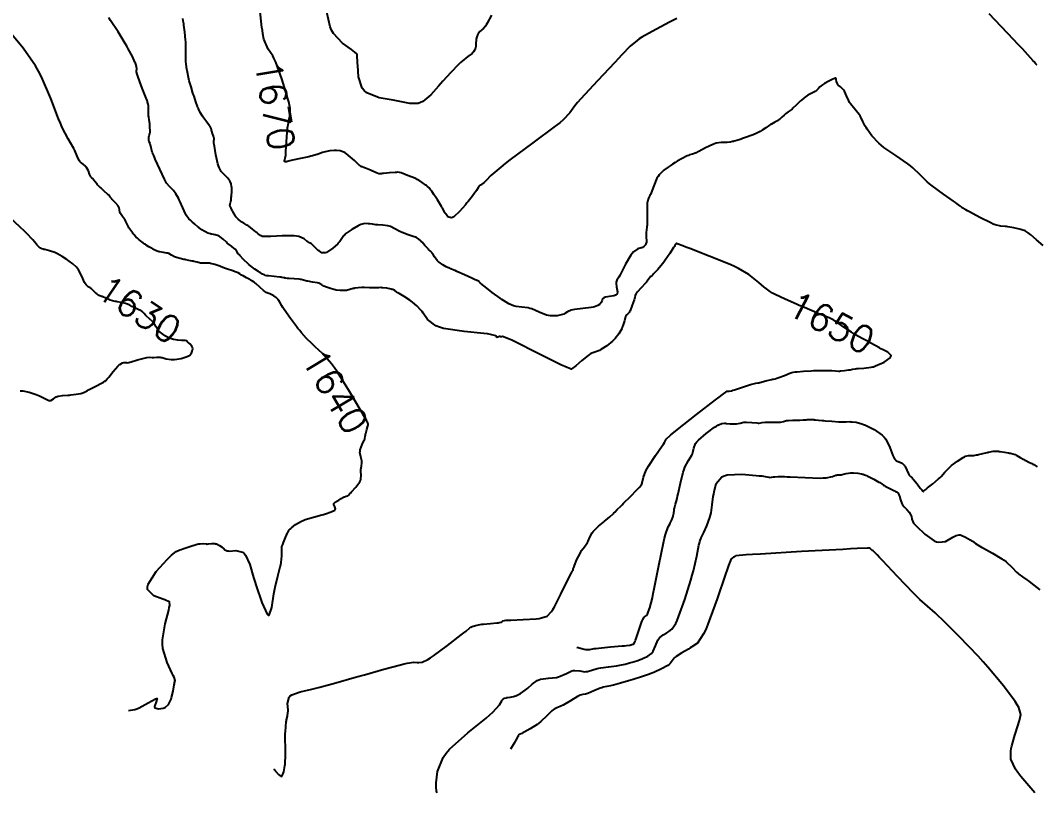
# Model space of a CAD drawing. Header units: metres. Extents: x 68 to 838477, y 94 to 1191014.
# Drawn here: x 837711.5 to 837857.3, y 1189013.9 to 1189124.7 of the extents above; entities that cross this region are included whole.
import ezdxf

# ---------------------------------------------------------------- set-up
doc = ezdxf.new("R2010")
doc.units = ezdxf.units.M
doc.header["$LTSCALE"] = 0.3
doc.layers.add('COTAS 10', color=1, linetype='Continuous')
doc.styles.get("Standard").update_dxf_attribs({"font": 'simplex.shx'})

msp = doc.modelspace()

# ---------------------------------------------------------------- linework, layer by layer
at = {"layer": 'COTAS 10'}
for points, elevation in [([(837805.638, 1189125.023), (837804.622, 1189124.471), (837802.092, 1189123.132), (837800.618, 1189122.311), (837800.268, 1189122.084), (837799.943, 1189121.857), (837798.98, 1189121.041), (837797.771, 1189119.783), (837797.291, 1189119.278), (837796.749, 1189118.705), (837794.265, 1189116.069), (837791.896, 1189113.49), (837791.426, 1189112.952), (837791.037, 1189112.491), (837790.301, 1189111.462), (837789.363, 1189110.479), (837788.846, 1189110.048), (837788.217, 1189109.547), (837785.016, 1189107.16), (837781.702, 1189104.711), (837781.001, 1189104.17), (837780.394, 1189103.69), (837778.986, 1189102.452), (837778.304, 1189101.751), (837778.155, 1189101.609), (837778.022, 1189101.488), (837777.687, 1189101.241), (837777.47, 1189101.098), (837777.411, 1189101.043), (837777.354, 1189100.981), (837777.153, 1189100.704), (837776.903, 1189100.321), (837776.814, 1189100.193), (837776.716, 1189100.055), (837776.294, 1189099.477), (837775.726, 1189098.754), (837775.536, 1189098.525), (837775.332, 1189098.283), (837774.479, 1189097.304), (837773.65, 1189096.541), (837773.461, 1189096.435), (837773.289, 1189096.374), (837772.818, 1189096.538), (837772.503, 1189096.965), (837772.431, 1189097.072), (837772.366, 1189097.173), (837772.183, 1189097.494), (837772.011, 1189097.821), (837771.953, 1189097.925), (837771.889, 1189098.035), (837771.619, 1189098.483), (837771.309, 1189098.973), (837771.22, 1189099.11), (837771.13, 1189099.248), (837770.795, 1189099.751), (837770.483, 1189100.202), (837770.407, 1189100.307), (837770.336, 1189100.404), (837770.119, 1189100.68), (837769.853, 1189100.934), (837769.751, 1189101.017), (837769.637, 1189101.105), (837769.125, 1189101.466), (837768.622, 1189101.793), (837768.515, 1189101.859), (837768.421, 1189101.915), (837768.198, 1189102.028), (837767.934, 1189102.125), (837767.814, 1189102.17), (837767.674, 1189102.223), (837767.002, 1189102.481), (837766.337, 1189102.737), (837766.202, 1189102.789), (837766.088, 1189102.832), (837765.855, 1189102.922), (837765.576, 1189102.93), (837765.434, 1189102.923), (837765.263, 1189102.912), (837764.408, 1189102.836), (837763.564, 1189102.753), (837763.399, 1189102.738), (837763.264, 1189102.726), (837763.024, 1189102.709), (837762.978, 1189102.714), (837762.964, 1189102.716), (837762.95, 1189102.717), (837762.897, 1189102.723), (837762.683, 1189102.803), (837762.568, 1189102.851), (837762.428, 1189102.91), (837761.719, 1189103.216), (837761.007, 1189103.522), (837760.864, 1189103.581), (837760.745, 1189103.629), (837760.514, 1189103.709), (837760.435, 1189103.724), (837760.413, 1189103.73), (837760.391, 1189103.739), (837760.307, 1189103.778), (837760.2, 1189103.857), (837760.162, 1189103.889), (837760.121, 1189103.927), (837759.944, 1189104.101), (837759.654, 1189104.382), (837759.542, 1189104.486), (837759.417, 1189104.602), (837758.849, 1189105.114), (837758.222, 1189105.607), (837758.06, 1189105.71), (837757.902, 1189105.799), (837757.373, 1189105.999), (837756.838, 1189106.064), (837756.677, 1189106.067), (837756.51, 1189106.065), (837755.86, 1189106.003), (837755.183, 1189105.872), (837755, 1189105.826), (837754.818, 1189105.775), (837754.176, 1189105.554), (837753.404, 1189105.3), (837753.14, 1189105.228), (837752.854, 1189105.156), (837751.641, 1189104.888), (837750.533, 1189104.662), (837750.314, 1189104.616), (837750.133, 1189104.576), (837749.793, 1189104.491), (837749.716, 1189104.46), (837749.7, 1189104.454), (837749.687, 1189104.45), (837749.658, 1189104.442), (837749.637, 1189104.44), (837749.629, 1189104.439), (837749.62, 1189104.438), (837749.578, 1189104.431), (837749.526, 1189104.428), (837749.512, 1189104.43), (837749.496, 1189104.432), (837749.439, 1189104.45), (837749.39, 1189104.478), (837749.38, 1189104.487), (837749.371, 1189104.497), (837749.352, 1189104.535), (837749.35, 1189104.578), (837749.352, 1189104.59), (837749.355, 1189104.602), (837749.377, 1189104.645), (837749.411, 1189104.717), (837749.421, 1189104.747), (837749.432, 1189104.781), (837749.477, 1189104.938), (837749.534, 1189105.411), (837749.552, 1189105.643), (837749.571, 1189105.919), (837749.652, 1189107.282), (837749.747, 1189108.703), (837749.776, 1189109.016), (837749.805, 1189109.294), (837749.92, 1189110.006), (837750.026, 1189110.46), (837750.049, 1189110.576), (837750.07, 1189110.687), (837750.127, 1189111.05), (837750.156, 1189111.415), (837750.161, 1189111.526), (837750.163, 1189111.643), (837750.157, 1189112.104), (837749.965, 1189113.056), (837749.85, 1189113.483), (837749.709, 1189113.98), (837748.976, 1189116.366), (837748.124, 1189118.745), (837747.907, 1189119.238), (837747.698, 1189119.66), (837747.013, 1189120.588), (837746.42, 1189122.053), (837746.269, 1189122.814), (837746.189, 1189123.324), (837746.124, 1189123.729), (837745.651, 1189128.316)], 1670), ([(837747.79, 1189017.264), (837747.966, 1189017.096), (837748.038, 1189017.018), (837748.119, 1189016.926), (837748.492, 1189016.479), (837748.878, 1189016.211), (837748.967, 1189016.232), (837749.048, 1189016.295), (837749.276, 1189016.864), (837749.418, 1189017.719), (837749.445, 1189017.962), (837749.467, 1189018.208), (837749.501, 1189019.117), (837749.496, 1189020.025), (837749.493, 1189020.271), (837749.49, 1189020.513), (837749.474, 1189021.366), (837749.472, 1189022.179), (837749.478, 1189022.397), (837749.486, 1189022.611), (837749.541, 1189023.357), (837749.623, 1189024.024), (837749.649, 1189024.189), (837749.677, 1189024.344), (837749.788, 1189024.833), (837749.865, 1189025.379), (837749.871, 1189025.571), (837749.87, 1189025.781), (837749.81, 1189026.684), (837750.019, 1189027.561), (837750.188, 1189027.754), (837750.406, 1189027.926), (837751.592, 1189028.366), (837753.297, 1189028.746), (837753.841, 1189028.879), (837754.416, 1189029.025), (837756.754, 1189029.655), (837759.356, 1189030.384), (837760.097, 1189030.593), (837760.848, 1189030.804), (837763.634, 1189031.59), (837766.021, 1189032.232), (837766.519, 1189032.353), (837766.946, 1189032.45), (837767.903, 1189032.591), (837768.39, 1189032.579), (837768.521, 1189032.578), (837768.651, 1189032.579), (837769.108, 1189032.592), (837769.942, 1189032.974), (837770.31, 1189033.207), (837770.737, 1189033.495), (837772.774, 1189034.996), (837774.736, 1189036.515), (837775.115, 1189036.815), (837775.424, 1189037.062), (837775.948, 1189037.519), (837776.11, 1189037.644), (837776.191, 1189037.682), (837776.287, 1189037.721), (837776.763, 1189037.874), (837777.443, 1189038.02), (837777.668, 1189038.054), (837777.909, 1189038.086), (837778.909, 1189038.179), (837779.816, 1189038.251), (837779.998, 1189038.27), (837780.15, 1189038.288), (837780.447, 1189038.349), (837780.544, 1189038.412), (837780.57, 1189038.432), (837780.595, 1189038.452), (837780.681, 1189038.533), (837781.179, 1189038.617), (837781.465, 1189038.639), (837781.814, 1189038.66), (837783.608, 1189038.732), (837785.483, 1189038.847), (837785.884, 1189038.894), (837786.233, 1189038.949), (837787.067, 1189039.205), (837787.669, 1189039.87), (837787.872, 1189040.183), (837788.091, 1189040.552), (837789.013, 1189042.347), (837789.868, 1189044.133), (837790.045, 1189044.496), (837790.196, 1189044.801), (837790.524, 1189045.427), (837790.657, 1189045.638), (837790.684, 1189045.681), (837790.708, 1189045.718), (837790.761, 1189045.798), (837790.779, 1189045.843), (837790.782, 1189045.858), (837790.783, 1189045.874), (837790.776, 1189045.942), (837790.852, 1189046.201), (837790.905, 1189046.337), (837790.972, 1189046.502), (837791.33, 1189047.331), (837791.765, 1189048.231), (837791.88, 1189048.441), (837791.994, 1189048.633), (837792.388, 1189049.186), (837792.741, 1189049.663), (837792.828, 1189049.809), (837792.911, 1189049.96), (837793.174, 1189050.553), (837793.508, 1189051.18), (837793.635, 1189051.352), (837793.778, 1189051.524), (837794.419, 1189052.139), (837795.115, 1189052.718), (837795.292, 1189052.867), (837795.462, 1189053.011), (837796.019, 1189053.49), (837796.499, 1189053.918), (837796.62, 1189054.029), (837796.736, 1189054.137), (837797.114, 1189054.503), (837797.613, 1189055.004), (837797.806, 1189055.198), (837798.022, 1189055.415), (837798.999, 1189056.4), (837799.926, 1189057.346), (837800.111, 1189057.539), (837800.265, 1189057.702), (837800.562, 1189058.043), (837800.666, 1189058.303), (837800.699, 1189058.416), (837800.734, 1189058.545), (837800.872, 1189059.159), (837801.227, 1189060.077), (837801.398, 1189060.398), (837801.601, 1189060.748), (837802.598, 1189062.256), (837803.567, 1189063.648), (837803.751, 1189063.926), (837803.9, 1189064.157), (837804.136, 1189064.604), (837804.802, 1189065.234), (837805.221, 1189065.58), (837805.743, 1189066.001), (837808.475, 1189068.144), (837811.221, 1189070.261), (837811.75, 1189070.665), (837812.18, 1189070.991), (837812.898, 1189071.512), (837812.977, 1189071.516), (837813.003, 1189071.515), (837813.03, 1189071.513), (837813.145, 1189071.502), (837813.518, 1189071.582), (837813.709, 1189071.637), (837813.937, 1189071.707), (837815.076, 1189072.08), (837816.21, 1189072.454), (837816.435, 1189072.524), (837816.622, 1189072.58), (837816.978, 1189072.662), (837817.261, 1189072.701), (837817.402, 1189072.731), (837817.57, 1189072.769), (837818.404, 1189072.971), (837819.23, 1189073.176), (837819.393, 1189073.215), (837819.529, 1189073.246), (837819.78, 1189073.293), (837820.021, 1189073.364), (837820.149, 1189073.411), (837820.304, 1189073.468), (837821.087, 1189073.771), (837821.866, 1189074.075), (837822.018, 1189074.133), (837822.143, 1189074.18), (837822.366, 1189074.254), (837822.619, 1189074.272), (837822.763, 1189074.284), (837822.94, 1189074.299), (837823.843, 1189074.376), (837824.939, 1189074.452), (837825.237, 1189074.466), (837825.533, 1189074.477), (837826.581, 1189074.491), (837827.491, 1189074.477), (837827.699, 1189074.471), (837827.888, 1189074.463), (837828.413, 1189074.424), (837828.857, 1189074.403), (837828.995, 1189074.406), (837829.14, 1189074.413), (837829.718, 1189074.47), (837830.273, 1189074.551), (837830.404, 1189074.573), (837830.525, 1189074.595), (837830.878, 1189074.671), (837831.303, 1189074.735), (837831.468, 1189074.749), (837831.655, 1189074.761), (837832.501, 1189074.791), (837833.543, 1189074.939), (837833.773, 1189075.004), (837833.837, 1189075.022), (837833.853, 1189075.026), (837834.172, 1189075.133), (837835.403, 1189075.685), (837836.272, 1189076.316), (837836.363, 1189076.473), (837836.389, 1189076.623), (837835.946, 1189077.099), (837835.14, 1189077.504), (837834.938, 1189077.609), (837834.745, 1189077.71), (837834.124, 1189078.049), (837833.493, 1189078.399), (837833.294, 1189078.508), (837833.084, 1189078.622), (837832.237, 1189079.074), (837831.28, 1189079.622), (837831.001, 1189079.796), (837830.715, 1189079.979), (837829.631, 1189080.721), (837828.621, 1189081.41), (837828.382, 1189081.56), (837828.16, 1189081.693), (837827.508, 1189082.025), (837826.806, 1189082.312), (837826.554, 1189082.416), (837826.277, 1189082.531), (837825.066, 1189083.038), (837823.638, 1189083.643), (837823.224, 1189083.82), (837822.801, 1189084.002), (837821.206, 1189084.696), (837819.742, 1189085.401), (837819.401, 1189085.59), (837819.089, 1189085.776), (837818.319, 1189086.338), (837818.197, 1189086.427), (837817.43, 1189087.09), (837817.197, 1189087.285), (837816.955, 1189087.483), (837816.005, 1189088.238), (837814.518, 1189089.125), (837813.936, 1189089.407), (837813.281, 1189089.704), (837810.303, 1189090.911), (837807.497, 1189091.975), (837806.95, 1189092.183), (837806.503, 1189092.353), (837805.722, 1189092.652), (837805.615, 1189092.687), (837805.593, 1189092.691), (837805.575, 1189092.691), (837805.537, 1189092.672), (837805.524, 1189092.642), (837805.522, 1189092.636), (837805.52, 1189092.632), (837805.517, 1189092.623), (837805.385, 1189092.417), (837805.301, 1189092.288), (837805.198, 1189092.128), (837804.653, 1189091.289), (837803.973, 1189090.3), (837803.784, 1189090.045), (837803.594, 1189089.798), (837802.904, 1189088.977), (837802.329, 1189088.355), (837802.212, 1189088.235), (837802.113, 1189088.137), (837801.908, 1189087.972), (837801.817, 1189087.91), (837801.789, 1189087.878), (837801.761, 1189087.84), (837801.651, 1189087.647), (837801.414, 1189087.306), (837801.305, 1189087.174), (837801.177, 1189087.025), (837800.56, 1189086.354), (837799.972, 1189085.708), (837799.862, 1189085.575), (837799.775, 1189085.462), (837799.653, 1189085.221), (837799.608, 1189084.943), (837799.57, 1189084.806), (837799.521, 1189084.644), (837799.251, 1189083.843), (837798.94, 1189083.061), (837798.865, 1189082.91), (837798.795, 1189082.788), (837798.585, 1189082.584), (837798.408, 1189082.425), (837798.36, 1189082.331), (837798.312, 1189082.216), (837798.141, 1189081.616), (837797.916, 1189080.882), (837797.833, 1189080.68), (837797.742, 1189080.48), (837797.34, 1189079.765), (837796.791, 1189079.065), (837796.608, 1189078.875), (837796.411, 1189078.686), (837795.588, 1189078.017), (837794.769, 1189077.478), (837794.576, 1189077.372), (837794.397, 1189077.284), (837793.872, 1189077.122), (837793.325, 1189076.91), (837793.133, 1189076.79), (837792.923, 1189076.645), (837792.018, 1189075.901), (837791.16, 1189075.159), (837790.981, 1189075.014), (837790.826, 1189074.896), (837790.477, 1189074.689), (837789.608, 1189075.029), (837789.126, 1189075.255), (837788.539, 1189075.538), (837785.549, 1189077.038), (837782.563, 1189078.533), (837781.98, 1189078.812), (837781.501, 1189079.034), (837780.653, 1189079.351), (837780.508, 1189079.307), (837780.474, 1189079.302), (837780.442, 1189079.299), (837780.346, 1189079.314), (837780.269, 1189079.34), (837780.249, 1189079.344), (837780.229, 1189079.346), (837780.163, 1189079.344), (837780.101, 1189079.329), (837780.069, 1189079.317), (837780.013, 1189079.289), (837779.959, 1189079.261), (837779.929, 1189079.247), (837779.874, 1189079.228), (837779.814, 1189079.252), (837779.795, 1189079.272), (837779.775, 1189079.299), (837779.695, 1189079.446), (837778.942, 1189079.656), (837778.498, 1189079.723), (837777.951, 1189079.793), (837775.124, 1189080.077), (837772.193, 1189080.527), (837771.581, 1189080.701), (837771.055, 1189080.898), (837769.874, 1189081.789), (837769.266, 1189082.723), (837769.101, 1189082.946), (837768.938, 1189083.153), (837768.36, 1189083.776), (837767.734, 1189084.296), (837767.54, 1189084.439), (837767.337, 1189084.582), (837766.529, 1189085.093), (837765.796, 1189085.532), (837765.64, 1189085.629), (837765.505, 1189085.715), (837765.186, 1189085.939), (837764.899, 1189086.085), (837764.784, 1189086.122), (837764.654, 1189086.157), (837764.055, 1189086.274), (837763.453, 1189086.353), (837763.321, 1189086.365), (837763.204, 1189086.372), (837762.908, 1189086.363), (837762.584, 1189086.342), (837762.45, 1189086.341), (837762.296, 1189086.343), (837761.579, 1189086.368), (837760.814, 1189086.392), (837760.629, 1189086.392), (837760.456, 1189086.391), (837759.931, 1189086.363), (837759.477, 1189086.296), (837759.349, 1189086.269), (837759.22, 1189086.238), (837758.744, 1189086.098), (837758.241, 1189085.976), (837758.095, 1189085.956), (837757.945, 1189085.943), (837757.379, 1189085.947), (837756.783, 1189086.025), (837756.614, 1189086.058), (837756.444, 1189086.096), (837755.817, 1189086.276), (837755.264, 1189086.485), (837755.141, 1189086.541), (837755.03, 1189086.597), (837754.738, 1189086.79), (837754.408, 1189086.965), (837754.273, 1189087.008), (837754.119, 1189087.049), (837753.407, 1189087.178), (837752.699, 1189087.288), (837752.547, 1189087.318), (837752.415, 1189087.346), (837752.098, 1189087.445), (837751.778, 1189087.533), (837751.643, 1189087.554), (837751.488, 1189087.575), (837750.763, 1189087.639), (837750.056, 1189087.687), (837749.912, 1189087.698), (837749.791, 1189087.707), (837749.54, 1189087.731), (837749.437, 1189087.752), (837749.409, 1189087.76), (837749.38, 1189087.768), (837749.277, 1189087.802), (837749, 1189087.852), (837748.863, 1189087.869), (837748.699, 1189087.888), (837747.888, 1189087.97), (837747.093, 1189088.046), (837746.941, 1189088.062), (837746.817, 1189088.075), (837746.612, 1189088.104), (837746.544, 1189088.146), (837746.506, 1189088.168), (837746.46, 1189088.194), (837746.226, 1189088.327), (837745.878, 1189088.535), (837745.76, 1189088.608), (837745.633, 1189088.689), (837745.098, 1189089.038), (837744.492, 1189089.485), (837744.32, 1189089.628), (837744.147, 1189089.779), (837743.506, 1189090.391), (837742.957, 1189090.975), (837742.841, 1189091.108), (837742.741, 1189091.229), (837742.512, 1189091.559), (837742.319, 1189091.826), (837742.242, 1189091.906), (837742.155, 1189091.989), (837741.755, 1189092.312), (837741.291, 1189092.672), (837741.163, 1189092.779), (837741.037, 1189092.889), (837740.583, 1189093.313), (837740.128, 1189093.682), (837740.001, 1189093.758), (837739.874, 1189093.822), (837739.408, 1189093.959), (837738.963, 1189094.036), (837738.848, 1189094.062), (837738.737, 1189094.091), (837738.366, 1189094.214), (837738.02, 1189094.369), (837737.925, 1189094.418), (837737.83, 1189094.47), (837737.49, 1189094.68), (837737.134, 1189094.939), (837737.03, 1189095.023), (837736.923, 1189095.111), (837736.516, 1189095.472), (837736.125, 1189095.83), (837736.028, 1189095.917), (837735.936, 1189095.998), (837735.643, 1189096.247), (837735.352, 1189096.621), (837735.26, 1189096.781), (837735.163, 1189096.966), (837734.775, 1189097.837), (837734.37, 1189098.77), (837734.262, 1189098.993), (837734.157, 1189099.201), (837733.795, 1189099.825), (837733.446, 1189100.298), (837733.348, 1189100.411), (837733.251, 1189100.515), (837732.895, 1189100.828), (837732.458, 1189101.38), (837732.308, 1189101.636), (837732.147, 1189101.938), (837731.46, 1189103.398), (837730.835, 1189104.823), (837730.712, 1189105.102), (837730.611, 1189105.33), (837730.425, 1189105.736), (837730.369, 1189105.893), (837730.349, 1189105.964), (837730.328, 1189106.047), (837730.234, 1189106.449), (837730.129, 1189106.874), (837730.101, 1189106.972), (837730.072, 1189107.061), (837729.971, 1189107.312), (837729.9, 1189107.529), (837729.892, 1189107.598), (837729.887, 1189107.67), (837729.912, 1189107.96), (837729.965, 1189108.231), (837729.98, 1189108.292), (837729.994, 1189108.346), (837730.045, 1189108.488), (837730.079, 1189108.691), (837730.083, 1189108.784), (837730.085, 1189108.893), (837730.069, 1189109.417), (837730.032, 1189109.962), (837730.019, 1189110.085), (837730.005, 1189110.195), (837729.948, 1189110.488), (837729.896, 1189110.792), (837729.885, 1189110.909), (837729.876, 1189111.039), (837729.858, 1189111.628), (837729.846, 1189112.211), (837729.841, 1189112.338), (837729.836, 1189112.45), (837729.81, 1189112.733), (837729.732, 1189113.011), (837729.692, 1189113.12), (837729.646, 1189113.244), (837729.415, 1189113.81), (837729.119, 1189114.532), (837729.032, 1189114.754), (837728.943, 1189114.987), (837728.601, 1189115.907), (837728.314, 1189116.725), (837728.26, 1189116.893), (837728.216, 1189117.036), (837728.148, 1189117.339), (837728.151, 1189117.482), (837728.152, 1189117.523), (837728.153, 1189117.565), (837728.158, 1189117.724), (837728.16, 1189117.886), (837728.159, 1189117.93), (837728.156, 1189117.974), (837728.143, 1189118.13), (837728.04, 1189118.441), (837727.981, 1189118.583), (837727.909, 1189118.749), (837727.54, 1189119.549), (837726.95, 1189120.672), (837726.738, 1189121.041), (837726.505, 1189121.435), (837725.488, 1189123.071), (837724.412, 1189124.732), (837724.142, 1189125.143)], 1650), ([(837858.225, 1189092.446), (837857.26, 1189093.233), (837856.431, 1189093.957), (837856.245, 1189094.109), (837856.076, 1189094.239), (837855.622, 1189094.533), (837855.171, 1189094.692), (837855.005, 1189094.738), (837854.82, 1189094.784), (837854.003, 1189094.956), (837853.144, 1189095.098), (837852.934, 1189095.126), (837852.736, 1189095.148), (837852.118, 1189095.188), (837851.333, 1189095.384), (837851.029, 1189095.505), (837850.688, 1189095.655), (837849.143, 1189096.439), (837847.665, 1189097.247), (837847.366, 1189097.413), (837847.115, 1189097.553), (837846.606, 1189097.85), (837846.434, 1189097.972), (837846.395, 1189098.002), (837846.36, 1189098.03), (837846.265, 1189098.117), (837845.858, 1189098.421), (837845.627, 1189098.585), (837845.343, 1189098.784), (837843.891, 1189099.792), (837842.292, 1189100.97), (837841.917, 1189101.276), (837841.571, 1189101.573), (837840.563, 1189102.572), (837839.53, 1189103.567), (837839.167, 1189103.861), (837838.771, 1189104.163), (837837.065, 1189105.321), (837835.366, 1189106.497), (837834.974, 1189106.811), (837834.616, 1189107.118), (837833.609, 1189108.184), (837832.939, 1189109.126), (837832.794, 1189109.355), (837832.666, 1189109.57), (837832.35, 1189110.234), (837832.051, 1189110.851), (837831.933, 1189111.036), (837831.8, 1189111.228), (837831.196, 1189111.976), (837830.582, 1189112.754), (837830.444, 1189112.966), (837830.32, 1189113.176), (837829.984, 1189113.92), (837829.707, 1189114.56), (837829.62, 1189114.704), (837829.528, 1189114.834), (837829.155, 1189115.184), (837828.819, 1189115.461), (837828.749, 1189115.545), (837828.69, 1189115.632), (837828.562, 1189115.973), (837828.511, 1189116.265), (837828.501, 1189116.322), (837828.493, 1189116.368), (837828.478, 1189116.448), (837828.473, 1189116.457), (837828.471, 1189116.461), (837828.465, 1189116.463), (837828.45, 1189116.46), (837828.444, 1189116.458), (837828.418, 1189116.448), (837828.255, 1189116.372), (837828.163, 1189116.329), (837828.051, 1189116.276), (837827.479, 1189116.002), (837826.853, 1189115.67), (837826.707, 1189115.58), (837826.572, 1189115.491), (837826.186, 1189115.176), (837825.925, 1189114.91), (837825.87, 1189114.852), (837825.822, 1189114.8), (837825.71, 1189114.67), (837825.564, 1189114.561), (837825.494, 1189114.522), (837825.412, 1189114.479), (837825.011, 1189114.295), (837824.549, 1189114.067), (837824.429, 1189113.996), (837824.312, 1189113.922), (837823.915, 1189113.629), (837823.515, 1189113.278), (837823.396, 1189113.168), (837823.273, 1189113.052), (837822.797, 1189112.586), (837822.316, 1189112.126), (837822.19, 1189112.015), (837822.066, 1189111.911), (837821.644, 1189111.59), (837821.259, 1189111.304), (837821.159, 1189111.222), (837821.061, 1189111.138), (837820.733, 1189110.825), (837820.389, 1189110.52), (837820.282, 1189110.442), (837820.171, 1189110.367), (837819.725, 1189110.118), (837819.234, 1189109.855), (837819.094, 1189109.771), (837818.952, 1189109.681), (837818.426, 1189109.319), (837817.901, 1189108.959), (837817.759, 1189108.872), (837817.62, 1189108.79), (837817.132, 1189108.538), (837816.618, 1189108.319), (837816.462, 1189108.258), (837816.301, 1189108.196), (837815.671, 1189107.971), (837815.052, 1189107.76), (837814.898, 1189107.708), (837814.751, 1189107.659), (837814.281, 1189107.503), (837813.875, 1189107.381), (837813.767, 1189107.354), (837813.662, 1189107.329), (837813.3, 1189107.262), (837812.893, 1189107.225), (837812.76, 1189107.22), (837812.617, 1189107.216), (837812.027, 1189107.219), (837811.287, 1189107.107), (837811.049, 1189107.031), (837810.798, 1189106.936), (837809.774, 1189106.427), (837808.809, 1189105.906), (837808.594, 1189105.802), (837808.403, 1189105.715), (837807.905, 1189105.549), (837807.465, 1189105.42), (837807.311, 1189105.357), (837807.143, 1189105.282), (837806.419, 1189104.914), (837805.711, 1189104.522), (837805.554, 1189104.432), (837805.412, 1189104.35), (837805.04, 1189104.121), (837804.686, 1189103.877), (837804.557, 1189103.784), (837804.413, 1189103.682), (837803.782, 1189103.222), (837803.121, 1189102.557), (837802.959, 1189102.325), (837802.807, 1189102.071), (837802.334, 1189100.981), (837801.967, 1189099.962), (837801.881, 1189099.754), (837801.802, 1189099.577), (837801.576, 1189099.206), (837801.436, 1189098.759), (837801.411, 1189098.536), (837801.393, 1189098.269), (837801.38, 1189096.943), (837801.384, 1189095.608), (837801.377, 1189095.334), (837801.367, 1189095.103), (837801.299, 1189094.615), (837801.24, 1189094.33), (837801.235, 1189094.226), (837801.235, 1189094.111), (837801.275, 1189093.606), (837801.31, 1189093.109), (837801.307, 1189092.999), (837801.299, 1189092.901), (837801.223, 1189092.649), (837801.11, 1189092.485), (837801.078, 1189092.443), (837801.047, 1189092.402), (837800.932, 1189092.266), (837800.725, 1189092.137), (837800.635, 1189092.101), (837800.531, 1189092.065), (837800.038, 1189091.934), (837799.414, 1189091.515), (837799.227, 1189091.297), (837799.034, 1189091.035), (837798.287, 1189089.721), (837797.619, 1189088.396), (837797.477, 1189088.127), (837797.352, 1189087.9), (837797.055, 1189087.436), (837796.939, 1189087.178), (837796.929, 1189087.081), (837796.928, 1189086.974), (837797.006, 1189086.496), (837797.101, 1189086.007), (837797.112, 1189085.894), (837797.117, 1189085.789), (837797.076, 1189085.489), (837796.861, 1189085.282), (837796.755, 1189085.236), (837796.63, 1189085.195), (837796.011, 1189085.09), (837795.4, 1189084.994), (837795.28, 1189084.958), (837795.181, 1189084.919), (837794.998, 1189084.747), (837794.938, 1189084.551), (837794.916, 1189084.498), (837794.892, 1189084.445), (837794.785, 1189084.255), (837794.639, 1189084.069), (837794.59, 1189084.018), (837794.538, 1189083.968), (837794.319, 1189083.79), (837793.844, 1189083.622), (837793.63, 1189083.578), (837793.38, 1189083.536), (837792.182, 1189083.391), (837790.975, 1189083.23), (837790.719, 1189083.177), (837790.498, 1189083.12), (837789.985, 1189082.885), (837789.576, 1189082.643), (837789.42, 1189082.583), (837789.246, 1189082.526), (837788.464, 1189082.341), (837787.522, 1189082.318), (837787.247, 1189082.362), (837786.966, 1189082.429), (837785.898, 1189082.851), (837784.842, 1189083.307), (837784.569, 1189083.395), (837784.304, 1189083.466), (837783.413, 1189083.583), (837782.618, 1189083.658), (837782.413, 1189083.702), (837782.214, 1189083.757), (837781.548, 1189084.039), (837780.806, 1189084.505), (837780.558, 1189084.675), (837780.293, 1189084.862), (837779.183, 1189085.689), (837778.17, 1189086.473), (837777.966, 1189086.634), (837777.795, 1189086.771), (837777.453, 1189087.063), (837777.334, 1189087.182), (837777.303, 1189087.211), (837777.273, 1189087.237), (837777.175, 1189087.312), (837777.086, 1189087.366), (837777.061, 1189087.378), (837777.037, 1189087.389), (837776.951, 1189087.419), (837776.626, 1189087.554), (837776.452, 1189087.631), (837776.241, 1189087.726), (837775.175, 1189088.213), (837774.084, 1189088.713), (837773.858, 1189088.816), (837773.664, 1189088.904), (837773.241, 1189089.094), (837773.064, 1189089.167), (837773.026, 1189089.181), (837772.992, 1189089.193), (837772.91, 1189089.216), (837772.752, 1189089.286), (837772.67, 1189089.328), (837772.571, 1189089.38), (837772.078, 1189089.648), (837771.533, 1189090.023), (837771.402, 1189090.143), (837771.279, 1189090.269), (837770.908, 1189090.781), (837770.625, 1189091.246), (837770.557, 1189091.342), (837770.494, 1189091.425), (837770.307, 1189091.607), (837770.089, 1189091.789), (837770.008, 1189091.872), (837769.917, 1189091.968), (837769.51, 1189092.432), (837769.093, 1189092.911), (837768.996, 1189093.017), (837768.907, 1189093.111), (837768.651, 1189093.354), (837768.293, 1189093.551), (837768.14, 1189093.615), (837767.963, 1189093.684), (837767.13, 1189093.969), (837766.23, 1189094.293), (837766.011, 1189094.386), (837765.805, 1189094.481), (837765.172, 1189094.836), (837764.578, 1189095.135), (837764.397, 1189095.194), (837764.209, 1189095.244), (837763.471, 1189095.337), (837762.768, 1189095.374), (837762.602, 1189095.388), (837762.448, 1189095.403), (837761.998, 1189095.472), (837761.607, 1189095.534), (837761.491, 1189095.545), (837761.371, 1189095.553), (837760.91, 1189095.563), (837760.325, 1189095.429), (837760.127, 1189095.347), (837759.914, 1189095.246), (837759.015, 1189094.719), (837758.185, 1189094.122), (837758.016, 1189093.976), (837757.873, 1189093.839), (837757.574, 1189093.416), (837757.304, 1189092.98), (837757.178, 1189092.835), (837757.031, 1189092.68), (837756.319, 1189092.03), (837755.552, 1189091.494), (837755.371, 1189091.41), (837755.204, 1189091.354), (837754.712, 1189091.383), (837754.316, 1189091.633), (837754.208, 1189091.717), (837754.102, 1189091.806), (837753.727, 1189092.18), (837753.396, 1189092.519), (837753.318, 1189092.587), (837753.244, 1189092.643), (837753.027, 1189092.753), (837752.79, 1189092.869), (837752.705, 1189092.928), (837752.611, 1189093), (837752.198, 1189093.36), (837751.426, 1189093.694), (837751.106, 1189093.748), (837750.739, 1189093.787), (837749.026, 1189093.791), (837747.383, 1189093.714), (837747.06, 1189093.701), (837746.794, 1189093.692), (837746.309, 1189093.691), (837746.183, 1189093.729), (837746.144, 1189093.745), (837746.102, 1189093.764), (837745.932, 1189093.849), (837745.779, 1189093.933), (837745.748, 1189093.95), (837745.722, 1189093.965), (837745.665, 1189093.999), (837745.641, 1189094.016), (837745.629, 1189094.026), (837745.609, 1189094.044), (837745.591, 1189094.065), (837745.587, 1189094.072), (837745.582, 1189094.079), (837745.566, 1189094.107), (837745.437, 1189094.224), (837745.361, 1189094.288), (837745.268, 1189094.365), (837744.785, 1189094.754), (837744.23, 1189095.176), (837744.09, 1189095.273), (837743.957, 1189095.362), (837743.529, 1189095.612), (837743.169, 1189095.818), (837743.079, 1189095.879), (837742.993, 1189095.941), (837742.718, 1189096.181), (837742.481, 1189096.452), (837742.419, 1189096.533), (837742.359, 1189096.617), (837742.157, 1189096.946), (837741.969, 1189097.286), (837741.918, 1189097.376), (837741.868, 1189097.466), (837741.693, 1189097.778), (837741.57, 1189098.055), (837741.553, 1189098.123), (837741.543, 1189098.188), (837741.569, 1189098.387), (837741.636, 1189098.585), (837741.651, 1189098.648), (837741.665, 1189098.715), (837741.705, 1189098.984), (837741.737, 1189099.335), (837741.746, 1189099.453), (837741.755, 1189099.58), (837741.787, 1189100.111), (837741.797, 1189100.648), (837741.792, 1189100.777), (837741.784, 1189100.899), (837741.725, 1189101.268), (837741.593, 1189101.591), (837741.538, 1189101.683), (837741.475, 1189101.775), (837741.181, 1189102.118), (837740.835, 1189102.47), (837740.74, 1189102.569), (837740.644, 1189102.669), (837740.3, 1189103.034), (837739.97, 1189103.625), (837739.884, 1189103.867), (837739.8, 1189104.143), (837739.515, 1189105.426), (837739.308, 1189106.659), (837739.273, 1189106.904), (837739.247, 1189107.108), (837739.236, 1189107.495), (837739.273, 1189107.61), (837739.278, 1189107.642), (837739.28, 1189107.674), (837739.27, 1189107.789), (837739.222, 1189107.965), (837739.2, 1189108.036), (837739.174, 1189108.115), (837739.052, 1189108.482), (837738.933, 1189108.852), (837738.91, 1189108.934), (837738.89, 1189109.006), (837738.855, 1189109.195), (837738.753, 1189109.417), (837738.692, 1189109.511), (837738.617, 1189109.619), (837738.226, 1189110.127), (837737.786, 1189110.703), (837737.679, 1189110.854), (837737.579, 1189111.001), (837737.271, 1189111.501), (837737.012, 1189112.029), (837736.943, 1189112.194), (837736.873, 1189112.368), (837736.63, 1189113.062), (837736.383, 1189113.844), (837736.311, 1189114.072), (837736.238, 1189114.306), (837735.96, 1189115.193), (837735.705, 1189116.074), (837735.645, 1189116.305), (837735.59, 1189116.529), (837735.432, 1189117.289), (837735.323, 1189117.982), (837735.299, 1189118.164), (837735.278, 1189118.341), (837735.227, 1189118.947), (837735.206, 1189119.549), (837735.204, 1189119.724), (837735.204, 1189119.904), (837735.219, 1189120.583), (837735.212, 1189121.39), (837735.198, 1189121.651), (837735.178, 1189121.927), (837735.066, 1189123.058), (837734.941, 1189124.066), (837734.915, 1189124.264), (837734.891, 1189124.427), (837734.836, 1189124.726), (837734.769, 1189124.992)], 1660), ([(837779.061, 1189125.499), (837778.437, 1189124.353), (837778.303, 1189124.123), (837778.187, 1189123.932), (837777.908, 1189123.555), (837777.729, 1189123.413), (837777.675, 1189123.369), (837777.62, 1189123.324), (837777.407, 1189123.145), (837777.203, 1189122.915), (837777.155, 1189122.837), (837777.109, 1189122.753), (837776.972, 1189122.4), (837776.881, 1189122.023), (837776.865, 1189121.924), (837776.852, 1189121.827), (837776.84, 1189121.499), (837776.83, 1189121.174), (837776.82, 1189121.08), (837776.806, 1189120.983), (837776.727, 1189120.62), (837776.503, 1189120.225), (837776.398, 1189120.109), (837776.274, 1189119.99), (837775.67, 1189119.536), (837774.856, 1189118.902), (837774.599, 1189118.67), (837774.33, 1189118.413), (837773.244, 1189117.277), (837772.086, 1189115.991), (837771.77, 1189115.639), (837771.456, 1189115.289), (837770.342, 1189114.038), (837769.213, 1189113.093), (837768.89, 1189112.935), (837768.562, 1189112.822), (837767.34, 1189112.79), (837765.905, 1189113.08), (837765.443, 1189113.17), (837764.953, 1189113.264), (837762.948, 1189113.641), (837761.162, 1189114.347), (837760.81, 1189114.65), (837760.519, 1189114.998), (837759.984, 1189116.642), (837759.874, 1189118.261), (837759.853, 1189118.594), (837759.835, 1189118.877), (837759.801, 1189119.484), (837759.789, 1189119.723), (837759.785, 1189119.773), (837759.78, 1189119.817), (837759.763, 1189119.922), (837759.435, 1189120.199), (837759.235, 1189120.351), (837758.988, 1189120.537), (837757.702, 1189121.484), (837756.385, 1189122.869), (837756.119, 1189123.331), (837755.895, 1189123.827), (837755.439, 1189125.905)], 1680), ([(837857.302, 1189118.341), (837857.266, 1189118.378), (837857.231, 1189118.416), (837857.104, 1189118.56), (837856.919, 1189118.775), (837856.847, 1189118.859), (837856.766, 1189118.952), (837856.399, 1189119.375), (837855.226, 1189120.64), (837854.637, 1189121.264), (837853.934, 1189122.008), (837850.441, 1189125.682)], 1670), ([(837726.987, 1189025.69), (837727.89, 1189025.827), (837728.186, 1189025.931), (837728.502, 1189026.064), (837729.809, 1189026.782), (837730.861, 1189027.352), (837731.016, 1189027.392), (837731.113, 1189027.38), (837730.97, 1189026.912), (837730.697, 1189026.268), (837730.711, 1189026.147), (837730.763, 1189026.05), (837731.277, 1189025.903), (837731.963, 1189026.006), (837732.124, 1189026.065), (837732.274, 1189026.139), (837732.71, 1189026.519), (837733.031, 1189027.103), (837733.107, 1189027.305), (837733.178, 1189027.525), (837733.388, 1189028.465), (837733.536, 1189029.337), (837733.568, 1189029.514), (837733.596, 1189029.662), (837733.664, 1189029.964), (837733.515, 1189030.436), (837733.407, 1189030.691), (837733.269, 1189031), (837732.527, 1189032.568), (837731.914, 1189034.587), (837731.858, 1189035.181), (837731.851, 1189035.791), (837732.233, 1189038.118), (837732.759, 1189040.079), (837732.841, 1189040.458), (837732.897, 1189040.766), (837732.872, 1189041.285), (837732.405, 1189041.451), (837732.182, 1189041.536), (837731.918, 1189041.638), (837730.628, 1189042.15), (837729.735, 1189043.061), (837729.722, 1189043.416), (837729.811, 1189043.816), (837730.977, 1189045.628), (837732.523, 1189047.349), (837732.851, 1189047.69), (837733.137, 1189047.974), (837733.807, 1189048.511), (837734.349, 1189048.715), (837734.554, 1189048.789), (837734.782, 1189048.87), (837735.802, 1189049.224), (837736.82, 1189049.531), (837737.046, 1189049.582), (837737.249, 1189049.618), (837737.78, 1189049.626), (837738.176, 1189049.573), (837738.293, 1189049.57), (837738.413, 1189049.572), (837738.875, 1189049.623), (837739.349, 1189049.636), (837739.478, 1189049.614), (837739.605, 1189049.581), (837740.055, 1189049.37), (837740.44, 1189049.1), (837740.527, 1189049.03), (837740.605, 1189048.962), (837740.816, 1189048.734), (837741.15, 1189048.586), (837741.306, 1189048.57), (837741.489, 1189048.563), (837742.379, 1189048.626), (837743.334, 1189048.399), (837743.559, 1189048.21), (837743.766, 1189047.966), (837744.37, 1189046.626), (837744.937, 1189044.757), (837745.121, 1189044.178), (837745.317, 1189043.573), (837746.123, 1189041.167), (837746.879, 1189039.492), (837747.044, 1189039.348), (837747.189, 1189039.343), (837747.555, 1189040.477), (837747.832, 1189042.401), (837747.923, 1189042.893), (837748.019, 1189043.367), (837748.414, 1189044.936), (837748.761, 1189046.273), (837748.827, 1189046.602), (837748.88, 1189046.914), (837748.962, 1189047.89), (837748.965, 1189048.617), (837748.969, 1189048.771), (837748.974, 1189048.905), (837749.003, 1189049.218), (837749.104, 1189049.522), (837749.154, 1189049.65), (837749.215, 1189049.798), (837749.515, 1189050.489), (837749.815, 1189051.154), (837749.875, 1189051.286), (837749.925, 1189051.394), (837750.024, 1189051.595), (837750.189, 1189051.741), (837750.281, 1189051.816), (837750.393, 1189051.905), (837750.966, 1189052.35), (837751.786, 1189052.847), (837752.054, 1189052.969), (837752.34, 1189053.084), (837753.521, 1189053.442), (837754.7, 1189053.745), (837754.985, 1189053.826), (837755.252, 1189053.904), (837756.064, 1189054.176), (837756.57, 1189054.449), (837756.643, 1189054.53), (837756.688, 1189054.612), (837756.607, 1189054.927), (837756.448, 1189055.224), (837756.443, 1189055.295), (837756.456, 1189055.362), (837756.643, 1189055.563), (837756.955, 1189055.748), (837757.046, 1189055.804), (837757.139, 1189055.862), (837757.494, 1189056.089), (837757.83, 1189056.287), (837757.912, 1189056.326), (837757.988, 1189056.36), (837758.221, 1189056.426), (837758.395, 1189056.463), (837758.434, 1189056.477), (837758.469, 1189056.494), (837758.561, 1189056.57), (837758.76, 1189056.802), (837758.862, 1189056.917), (837758.984, 1189057.054), (837759.594, 1189057.732), (837760.166, 1189058.499), (837760.264, 1189058.692), (837760.335, 1189058.877), (837760.374, 1189059.472), (837760.297, 1189059.995), (837760.294, 1189060.133), (837760.301, 1189060.269), (837760.393, 1189060.738), (837760.467, 1189061.219), (837760.463, 1189061.362), (837760.447, 1189061.511), (837760.298, 1189062.086), (837760.197, 1189062.721), (837760.21, 1189062.908), (837760.243, 1189063.1), (837760.51, 1189063.832), (837760.814, 1189064.473), (837760.87, 1189064.607), (837760.912, 1189064.722), (837760.961, 1189064.984), (837760.975, 1189065.222), (837760.996, 1189065.323), (837761.023, 1189065.439), (837761.183, 1189065.985), (837761.333, 1189066.525), (837761.354, 1189066.637), (837761.366, 1189066.734), (837761.338, 1189066.949), (837761.258, 1189067.062), (837761.238, 1189067.094), (837761.219, 1189067.127), (837761.158, 1189067.25), (837760.748, 1189067.976), (837760.508, 1189068.389), (837760.215, 1189068.894), (837758.701, 1189071.485), (837756.972, 1189074.256), (837756.541, 1189074.876), (837756.133, 1189075.431), (837754.833, 1189076.901), (837753.773, 1189077.874), (837753.515, 1189078.116), (837753.273, 1189078.345), (837752.529, 1189079.075), (837751.787, 1189079.909), (837751.546, 1189080.205), (837751.29, 1189080.529), (837751.091, 1189080.796), (837750.24, 1189081.934), (837749.301, 1189083.258), (837749.116, 1189083.532), (837748.963, 1189083.765), (837748.681, 1189084.27), (837748.56, 1189084.519), (837748.509, 1189084.591), (837748.45, 1189084.664), (837748.175, 1189084.937), (837747.84, 1189085.192), (837747.744, 1189085.252), (837747.646, 1189085.309), (837747.279, 1189085.479), (837746.968, 1189085.594), (837746.904, 1189085.617), (837746.851, 1189085.635), (837746.743, 1189085.666), (837746.573, 1189085.789), (837746.481, 1189085.865), (837746.37, 1189085.96), (837745.808, 1189086.454), (837745.233, 1189086.958), (837745.114, 1189087.059), (837745.013, 1189087.144), (837744.793, 1189087.312), (837744.595, 1189087.419), (837744.507, 1189087.466), (837744.405, 1189087.52), (837743.918, 1189087.777), (837743.421, 1189088.048), (837743.312, 1189088.111), (837743.216, 1189088.17), (837742.975, 1189088.338), (837742.702, 1189088.494), (837742.586, 1189088.544), (837742.453, 1189088.598), (837741.825, 1189088.819), (837741.177, 1189089.038), (837741.03, 1189089.09), (837740.897, 1189089.138), (837740.535, 1189089.282), (837740.189, 1189089.419), (837740.067, 1189089.463), (837739.932, 1189089.509), (837739.348, 1189089.695), (837738.738, 1189089.849), (837738.586, 1189089.874), (837738.443, 1189089.892), (837737.987, 1189089.895), (837737.566, 1189089.884), (837737.444, 1189089.894), (837737.319, 1189089.909), (837736.851, 1189090.007), (837736.375, 1189090.131), (837736.245, 1189090.161), (837736.117, 1189090.19), (837735.662, 1189090.282), (837735.195, 1189090.371), (837735.058, 1189090.398), (837734.918, 1189090.426), (837734.387, 1189090.536), (837733.866, 1189090.683), (837733.732, 1189090.735), (837733.603, 1189090.791), (837733.175, 1189091.033), (837732.75, 1189091.259), (837732.623, 1189091.305), (837732.492, 1189091.344), (837731.986, 1189091.426), (837731.488, 1189091.492), (837731.363, 1189091.521), (837731.243, 1189091.555), (837730.855, 1189091.718), (837730.498, 1189091.917), (837730.398, 1189091.973), (837730.296, 1189092.031), (837729.924, 1189092.244), (837729.54, 1189092.482), (837729.432, 1189092.554), (837729.322, 1189092.63), (837728.917, 1189092.928), (837728.531, 1189093.238), (837728.433, 1189093.322), (837728.339, 1189093.404), (837728.031, 1189093.69), (837727.747, 1189093.995), (837727.669, 1189094.088), (837727.591, 1189094.186), (837727.308, 1189094.573), (837727.05, 1189094.98), (837726.987, 1189095.091), (837726.928, 1189095.201), (837726.748, 1189095.591), (837726.556, 1189095.98), (837726.49, 1189096.09), (837726.418, 1189096.2), (837726.111, 1189096.605), (837725.839, 1189096.997), (837725.789, 1189097.099), (837725.75, 1189097.199), (837725.699, 1189097.539), (837725.625, 1189097.888), (837725.571, 1189097.993), (837725.503, 1189098.103), (837725.136, 1189098.532), (837724.738, 1189098.937), (837724.65, 1189099.032), (837724.572, 1189099.119), (837724.371, 1189099.369), (837724.155, 1189099.624), (837724.068, 1189099.714), (837723.968, 1189099.812), (837723.508, 1189100.237), (837723.06, 1189100.636), (837722.968, 1189100.718), (837722.89, 1189100.787), (837722.724, 1189100.936), (837722.591, 1189101.079), (837722.535, 1189101.145), (837722.469, 1189101.222), (837722.16, 1189101.598), (837721.851, 1189101.978), (837721.786, 1189102.058), (837721.729, 1189102.128), (837721.595, 1189102.288), (837721.492, 1189102.473), (837721.454, 1189102.557), (837721.412, 1189102.655), (837721.228, 1189103.131), (837720.983, 1189103.625), (837720.903, 1189103.735), (837720.817, 1189103.833), (837720.463, 1189104.091), (837720.1, 1189104.379), (837720.009, 1189104.496), (837719.922, 1189104.629), (837719.643, 1189105.245), (837719.29, 1189106.065), (837719.156, 1189106.328), (837719.007, 1189106.606), (837718.338, 1189107.735), (837717.485, 1189109.372), (837717.22, 1189109.969), (837716.941, 1189110.629), (837715.829, 1189113.532), (837714.496, 1189116.655), (837714.078, 1189117.453), (837713.64, 1189118.223), (837711.879, 1189120.764), (837710.264, 1189122.708)], 1640), ([(837711.45, 1189071.572), (837711.62, 1189071.578), (837711.815, 1189071.565), (837712.724, 1189071.362), (837713.718, 1189071.022), (837713.967, 1189070.923), (837714.205, 1189070.822), (837714.967, 1189070.438), (837715.577, 1189070.191), (837715.718, 1189070.175), (837715.848, 1189070.183), (837716.215, 1189070.401), (837716.593, 1189070.701), (837716.729, 1189070.76), (837716.879, 1189070.808), (837717.534, 1189070.896), (837718.286, 1189070.936), (837718.497, 1189070.954), (837718.71, 1189070.974), (837719.488, 1189071.075), (837720.16, 1189071.199), (837720.305, 1189071.235), (837720.433, 1189071.271), (837720.749, 1189071.405), (837721.11, 1189071.618), (837721.266, 1189071.704), (837721.447, 1189071.802), (837722.305, 1189072.253), (837723.124, 1189072.677), (837723.281, 1189072.758), (837723.407, 1189072.824), (837723.611, 1189072.929), (837723.618, 1189072.932), (837723.62, 1189072.932), (837723.622, 1189072.933), (837723.63, 1189072.934), (837723.651, 1189072.948), (837723.66, 1189072.957), (837723.671, 1189072.967), (837723.726, 1189073.021), (837723.931, 1189073.259), (837724.036, 1189073.386), (837724.163, 1189073.539), (837724.798, 1189074.312), (837725.469, 1189075.081), (837725.619, 1189075.233), (837725.753, 1189075.357), (837726.108, 1189075.585), (837726.33, 1189075.627), (837726.381, 1189075.634), (837726.427, 1189075.64), (837726.553, 1189075.644), (837726.644, 1189075.633), (837726.668, 1189075.629), (837726.692, 1189075.624), (837726.772, 1189075.601), (837727.049, 1189075.646), (837727.197, 1189075.684), (837727.375, 1189075.733), (837728.272, 1189076.001), (837729.215, 1189076.266), (837729.421, 1189076.312), (837729.604, 1189076.347), (837730.065, 1189076.378), (837730.402, 1189076.35), (837730.506, 1189076.349), (837730.614, 1189076.35), (837731.043, 1189076.377), (837731.532, 1189076.373), (837731.678, 1189076.354), (837731.829, 1189076.327), (837732.411, 1189076.168), (837733.11, 1189076.049), (837733.335, 1189076.047), (837733.573, 1189076.06), (837734.542, 1189076.218), (837735.412, 1189076.482), (837735.586, 1189076.561), (837735.732, 1189076.642), (837736.02, 1189076.957), (837736.111, 1189077.256), (837736.133, 1189077.327), (837736.152, 1189077.393), (837736.211, 1189077.591), (837736.177, 1189077.8), (837736.139, 1189077.874), (837736.088, 1189077.954), (837735.8, 1189078.302), (837735.468, 1189078.614), (837735.391, 1189078.671), (837735.319, 1189078.716), (837735.109, 1189078.776), (837734.842, 1189078.773), (837734.734, 1189078.779), (837734.611, 1189078.788), (837734.044, 1189078.846), (837733.433, 1189078.947), (837733.283, 1189078.983), (837733.14, 1189079.022), (837732.693, 1189079.196), (837732.301, 1189079.412), (837732.193, 1189079.478), (837732.085, 1189079.546), (837731.7, 1189079.818), (837731.348, 1189080.144), (837731.262, 1189080.247), (837731.18, 1189080.356), (837730.924, 1189080.797), (837730.647, 1189081.257), (837730.552, 1189081.379), (837730.449, 1189081.497), (837730.011, 1189081.904), (837729.591, 1189082.257), (837729.5, 1189082.342), (837729.419, 1189082.422), (837729.216, 1189082.662), (837728.99, 1189082.884), (837728.894, 1189082.951), (837728.784, 1189083.021), (837728.267, 1189083.296), (837727.727, 1189083.563), (837727.602, 1189083.627), (837727.487, 1189083.687), (837727.165, 1189083.871), (837726.827, 1189084.021), (837726.704, 1189084.06), (837726.568, 1189084.098), (837725.968, 1189084.224), (837725.358, 1189084.334), (837725.215, 1189084.362), (837725.084, 1189084.388), (837724.706, 1189084.472), (837724.372, 1189084.574), (837724.269, 1189084.612), (837724.161, 1189084.654), (837723.733, 1189084.839), (837723.31, 1189085.032), (837723.206, 1189085.079), (837723.107, 1189085.123), (837722.796, 1189085.257), (837722.506, 1189085.421), (837722.42, 1189085.484), (837722.333, 1189085.554), (837721.998, 1189085.87), (837721.663, 1189086.187), (837721.575, 1189086.258), (837721.49, 1189086.322), (837721.2, 1189086.49), (837720.89, 1189086.795), (837720.791, 1189086.944), (837720.688, 1189087.122), (837720.27, 1189087.997), (837719.802, 1189088.919), (837719.667, 1189089.126), (837719.654, 1189089.144), (837719.53, 1189089.312), (837719.016, 1189089.81), (837718.46, 1189090.188), (837718.297, 1189090.299), (837718.13, 1189090.412), (837717.491, 1189090.842), (837716.8, 1189091.241), (837716.6, 1189091.335), (837716.396, 1189091.421), (837715.628, 1189091.67), (837714.98, 1189091.836), (837714.852, 1189091.869), (837714.746, 1189091.897), (837714.551, 1189091.953), (837714.503, 1189091.971), (837714.49, 1189091.976), (837714.478, 1189091.98), (837714.436, 1189091.992), (837714.373, 1189092.029), (837714.347, 1189092.048), (837714.318, 1189092.071), (837714.185, 1189092.187), (837713.951, 1189092.435), (837713.858, 1189092.541), (837713.753, 1189092.663), (837713.272, 1189093.239), (837712.362, 1189094.203), (837711.986, 1189094.57), (837711.557, 1189094.98), (837709.562, 1189096.821)], 1630), ([(837791.296, 1189034.754), (837792.344, 1189034.481), (837792.564, 1189034.439), (837792.755, 1189034.41), (837793.19, 1189034.425), (837793.787, 1189034.547), (837794.079, 1189034.585), (837794.426, 1189034.626), (837796.137, 1189034.792), (837797.824, 1189034.942), (837798.155, 1189034.974), (837798.428, 1189035.001), (837798.924, 1189035.062), (837799.037, 1189035.094), (837799.068, 1189035.104), (837799.1, 1189035.113), (837799.215, 1189035.149), (837799.329, 1189035.188), (837799.36, 1189035.2), (837799.391, 1189035.213), (837799.497, 1189035.262), (837799.669, 1189035.583), (837799.74, 1189035.768), (837799.822, 1189035.993), (837800.203, 1189037.154), (837800.593, 1189038.32), (837800.68, 1189038.55), (837800.758, 1189038.739), (837800.964, 1189039.085), (837801.105, 1189039.168), (837801.142, 1189039.191), (837801.178, 1189039.214), (837801.3, 1189039.298), (837801.444, 1189039.522), (837801.494, 1189039.632), (837801.548, 1189039.764), (837801.782, 1189040.418), (837802.141, 1189041.832), (837802.275, 1189042.442), (837802.424, 1189043.148), (837803.085, 1189046.489), (837803.746, 1189049.751), (837803.895, 1189050.407), (837804.03, 1189050.955), (837804.392, 1189052.045), (837804.638, 1189052.433), (837804.7, 1189052.54), (837804.758, 1189052.647), (837804.945, 1189053.031), (837805.086, 1189053.413), (837805.115, 1189053.518), (837805.141, 1189053.624), (837805.199, 1189054.005), (837805.259, 1189054.432), (837805.286, 1189054.566), (837805.318, 1189054.708), (837805.47, 1189055.277), (837805.686, 1189056.117), (837805.758, 1189056.428), (837805.836, 1189056.774), (837806.16, 1189058.308), (837806.561, 1189059.879), (837806.686, 1189060.248), (837806.818, 1189060.588), (837807.346, 1189061.578), (837807.805, 1189062.335), (837807.893, 1189062.529), (837807.963, 1189062.715), (837808.077, 1189063.329), (837808.354, 1189063.999), (837808.528, 1189064.221), (837808.744, 1189064.458), (837809.874, 1189065.444), (837811.069, 1189066.326), (837811.325, 1189066.498), (837811.55, 1189066.638), (837812.092, 1189066.882), (837812.483, 1189066.898), (837812.613, 1189066.895), (837812.751, 1189066.887), (837813.326, 1189066.832), (837813.928, 1189066.8), (837814.084, 1189066.808), (837814.234, 1189066.822), (837814.734, 1189066.934), (837815.275, 1189067.042), (837815.451, 1189067.054), (837815.638, 1189067.058), (837816.406, 1189067.008), (837817.15, 1189066.944), (837817.322, 1189066.939), (837817.478, 1189066.94), (837817.919, 1189066.99), (837818.36, 1189067.052), (837818.517, 1189067.06), (837818.688, 1189067.065), (837819.431, 1189067.048), (837820.175, 1189067.042), (837820.347, 1189067.053), (837820.504, 1189067.069), (837820.949, 1189067.172), (837821.369, 1189067.282), (837821.511, 1189067.302), (837821.664, 1189067.319), (837822.306, 1189067.343), (837822.968, 1189067.348), (837823.133, 1189067.352), (837823.289, 1189067.358), (837823.787, 1189067.388), (837824.226, 1189067.418), (837824.346, 1189067.424), (837824.464, 1189067.428), (837824.884, 1189067.434), (837825.3, 1189067.423), (837825.416, 1189067.416), (837825.532, 1189067.408), (837825.955, 1189067.368), (837826.511, 1189067.311), (837826.711, 1189067.292), (837826.932, 1189067.273), (837827.893, 1189067.191), (837828.871, 1189067.127), (837829.101, 1189067.118), (837829.313, 1189067.112), (837829.934, 1189067.124), (837830.467, 1189067.135), (837830.624, 1189067.129), (837830.785, 1189067.119), (837831.401, 1189067.053), (837832.183, 1189066.84), (837832.449, 1189066.739), (837832.736, 1189066.619), (837833.951, 1189066.032), (837835.125, 1189065.2), (837835.385, 1189064.925), (837835.618, 1189064.63), (837836.226, 1189063.407), (837836.631, 1189062.296), (837836.736, 1189062.073), (837836.837, 1189061.887), (837837.177, 1189061.517), (837837.492, 1189061.383), (837837.577, 1189061.344), (837837.662, 1189061.304), (837837.963, 1189061.156), (837838.25, 1189060.911), (837838.326, 1189060.81), (837838.401, 1189060.695), (837838.657, 1189060.162), (837838.888, 1189059.644), (837838.946, 1189059.538), (837839.002, 1189059.448), (837839.182, 1189059.261), (837839.426, 1189059.05), (837839.521, 1189058.945), (837839.629, 1189058.819), (837840.118, 1189058.198), (837840.576, 1189057.59), (837840.664, 1189057.473), (837840.734, 1189057.378), (837840.849, 1189057.22), (837840.863, 1189057.2), (837840.871, 1189057.192), (837840.88, 1189057.184), (837840.928, 1189057.144), (837840.991, 1189057.122), (837841.01, 1189057.125), (837841.03, 1189057.132), (837841.107, 1189057.186), (837841.354, 1189057.391), (837841.48, 1189057.492), (837841.631, 1189057.613), (837842.387, 1189058.21), (837843.213, 1189058.904), (837843.409, 1189059.087), (837843.59, 1189059.265), (837844.124, 1189059.874), (837844.665, 1189060.471), (837844.851, 1189060.643), (837845.052, 1189060.817), (837845.908, 1189061.467), (837846.734, 1189061.998), (837846.915, 1189062.097), (837847.077, 1189062.175), (837847.493, 1189062.28), (837847.781, 1189062.264), (837847.863, 1189062.264), (837847.945, 1189062.267), (837848.247, 1189062.296), (837848.633, 1189062.363), (837848.768, 1189062.391), (837848.915, 1189062.422), (837849.547, 1189062.564), (837850.168, 1189062.707), (837850.309, 1189062.739), (837850.435, 1189062.767), (837850.779, 1189062.84), (837851.036, 1189062.88), (837851.108, 1189062.888), (837851.181, 1189062.894), (837851.447, 1189062.903), (837851.796, 1189062.881), (837851.921, 1189062.867), (837852.058, 1189062.85), (837852.656, 1189062.76), (837853.256, 1189062.655), (837853.394, 1189062.629), (837853.52, 1189062.604), (837853.877, 1189062.524), (837854.208, 1189062.399), (837854.317, 1189062.346), (837854.435, 1189062.285), (837854.926, 1189061.996), (837855.446, 1189061.686), (837855.581, 1189061.611), (837855.714, 1189061.541), (837856.162, 1189061.33), (837856.6, 1189061.113), (837856.725, 1189061.041), (837856.852, 1189060.962), (837857.326, 1189060.634)], 1660), ([(837771.274, 1189013.872), (837771.179, 1189014.104), (837771.106, 1189014.702), (837771.113, 1189014.982), (837771.132, 1189015.31), (837771.297, 1189016.909), (837772.113, 1189018.93), (837772.542, 1189019.525), (837773.059, 1189020.136), (837775.659, 1189022.472), (837778.286, 1189024.57), (837778.819, 1189025.03), (837779.268, 1189025.438), (837780.189, 1189026.478), (837780.531, 1189027.052), (837780.615, 1189027.166), (837780.695, 1189027.262), (837780.943, 1189027.448), (837781.2, 1189027.503), (837781.285, 1189027.516), (837781.376, 1189027.528), (837781.753, 1189027.564), (837782.231, 1189027.667), (837782.384, 1189027.723), (837782.547, 1189027.789), (837783.213, 1189028.127), (837783.912, 1189028.581), (837784.097, 1189028.721), (837784.277, 1189028.868), (837784.895, 1189029.453), (837785.611, 1189029.964), (837785.854, 1189030.065), (837786.116, 1189030.148), (837787.223, 1189030.301), (837788.369, 1189030.43), (837788.656, 1189030.497), (837788.93, 1189030.578), (837789.809, 1189030.987), (837790.588, 1189031.347), (837790.799, 1189031.398), (837791.007, 1189031.427), (837791.741, 1189031.355), (837792.445, 1189031.242), (837792.634, 1189031.246), (837792.821, 1189031.264), (837793.476, 1189031.454), (837794.231, 1189031.707), (837794.48, 1189031.764), (837794.748, 1189031.816), (837795.862, 1189031.958), (837796.976, 1189032.079), (837797.243, 1189032.118), (837797.492, 1189032.159), (837798.243, 1189032.325), (837798.881, 1189032.511), (837799.06, 1189032.564), (837799.239, 1189032.618), (837799.892, 1189032.818), (837800.536, 1189033.041), (837800.71, 1189033.109), (837800.881, 1189033.179), (837801.485, 1189033.455), (837802.014, 1189033.865), (837802.139, 1189034.021), (837802.255, 1189034.194), (837802.596, 1189034.971), (837802.932, 1189035.753), (837803.044, 1189035.929), (837803.165, 1189036.088), (837803.672, 1189036.515), (837804.21, 1189036.831), (837804.351, 1189036.919), (837804.488, 1189037.007), (837804.951, 1189037.328), (837805.5, 1189038.178), (837805.69, 1189038.6), (837805.898, 1189039.103), (837806.787, 1189041.594), (837807.661, 1189044.389), (837807.858, 1189045.083), (837808.036, 1189045.743), (837808.52, 1189047.84), (837808.833, 1189049.381), (837808.903, 1189049.691), (837808.967, 1189049.95), (837809.138, 1189050.465), (837809.339, 1189050.844), (837809.422, 1189051.017), (837809.517, 1189051.22), (837809.955, 1189052.202), (837810.388, 1189053.377), (837810.479, 1189053.702), (837810.557, 1189054.027), (837810.735, 1189055.199), (837810.883, 1189056.379), (837810.942, 1189056.71), (837811.009, 1189057.041), (837811.317, 1189058.253), (837812.096, 1189059.199), (837812.46, 1189059.364), (837812.889, 1189059.487), (837814.972, 1189059.579), (837817.047, 1189059.414), (837817.469, 1189059.374), (837817.826, 1189059.337), (837818.569, 1189059.224), (837818.863, 1189059.154), (837818.938, 1189059.144), (837819.01, 1189059.139), (837819.245, 1189059.153), (837819.52, 1189059.193), (837819.617, 1189059.202), (837819.724, 1189059.212), (837820.182, 1189059.243), (837821.093, 1189059.24), (837821.484, 1189059.228), (837821.935, 1189059.21), (837824.065, 1189059.107), (837826.204, 1189059.045), (837826.66, 1189059.054), (837827.057, 1189059.074), (837828.001, 1189059.243), (837828.477, 1189059.429), (837828.578, 1189059.461), (837828.667, 1189059.485), (837828.879, 1189059.498), (837829.12, 1189059.5), (837829.227, 1189059.515), (837829.351, 1189059.537), (837829.942, 1189059.673), (837830.63, 1189059.793), (837830.815, 1189059.805), (837830.998, 1189059.808), (837831.637, 1189059.743), (837832.163, 1189059.633), (837832.274, 1189059.608), (837832.37, 1189059.585), (837832.591, 1189059.52), (837832.868, 1189059.388), (837832.999, 1189059.322), (837833.154, 1189059.244), (837833.909, 1189058.858), (837834.645, 1189058.468), (837834.788, 1189058.387), (837834.905, 1189058.318), (837835.106, 1189058.167), (837835.293, 1189058.028), (837835.401, 1189057.967), (837835.533, 1189057.895), (837836.212, 1189057.553), (837836.905, 1189057.199), (837837.046, 1189057.12), (837837.165, 1189057.049), (837837.41, 1189056.861), (837837.524, 1189056.634), (837837.559, 1189056.539), (837837.596, 1189056.429), (837837.745, 1189055.916), (837837.92, 1189055.392), (837837.973, 1189055.277), (837838.029, 1189055.174), (837838.247, 1189054.909), (837838.499, 1189054.679), (837838.576, 1189054.599), (837838.657, 1189054.512), (837838.973, 1189054.138), (837839.238, 1189053.726), (837839.286, 1189053.616), (837839.323, 1189053.507), (837839.364, 1189053.126), (837839.63, 1189052.574), (837839.809, 1189052.356), (837840.034, 1189052.111), (837841.224, 1189050.993), (837842.584, 1189050.041), (837842.915, 1189049.9), (837843.226, 1189049.812), (837844.187, 1189049.938), (837845.258, 1189050.546), (837845.71, 1189050.803), (837846.14, 1189050.889), (837846.284, 1189050.871), (837846.439, 1189050.834), (837847.088, 1189050.551), (837847.743, 1189050.17), (837847.902, 1189050.071), (837848.052, 1189049.976), (837848.51, 1189049.66), (837849.123, 1189049.265), (837849.37, 1189049.12), (837849.651, 1189048.959), (837850.943, 1189048.252), (837852.293, 1189047.448), (837852.61, 1189047.228), (837852.903, 1189047.008), (837853.754, 1189046.219), (837854.4, 1189045.534), (837854.563, 1189045.379), (837854.719, 1189045.239), (837855.226, 1189044.862), (837855.889, 1189044.406), (837856.144, 1189044.217), (837856.43, 1189044), (837857.72, 1189042.989)], 1670), ([(837857.012, 1189013.872), (837855.026, 1189016.172), (837854.593, 1189016.748), (837854.236, 1189017.267), (837853.589, 1189018.674), (837853.582, 1189019.838), (837853.629, 1189020.204), (837853.698, 1189020.59), (837854.124, 1189022.142), (837854.607, 1189023.612), (837854.711, 1189023.946), (837854.802, 1189024.247), (837855.027, 1189025.072), (837854.728, 1189026.084), (837854.49, 1189026.504), (837854.185, 1189026.984), (837852.523, 1189029.225), (837850.268, 1189031.914), (837849.59, 1189032.676), (837848.889, 1189033.447), (837846.161, 1189036.296), (837843.709, 1189038.727), (837843.182, 1189039.233), (837842.72, 1189039.668), (837841.599, 1189040.637), (837840.521, 1189041.595), (837840.087, 1189042.022), (837839.594, 1189042.519), (837837.322, 1189044.902), (837835.166, 1189047.195), (837834.746, 1189047.637), (837834.402, 1189047.995), (837833.802, 1189048.589), (837833.7, 1189048.649), (837833.672, 1189048.67), (837833.644, 1189048.692), (837833.54, 1189048.79), (837833.437, 1189048.884), (837833.409, 1189048.905), (837833.381, 1189048.923), (837833.285, 1189048.969), (837833.205, 1189048.993), (837833.188, 1189048.996), (837833.174, 1189048.999), (837833.14, 1189048.999), (837833.108, 1189048.993), (837833.095, 1189048.992), (837833.079, 1189048.992), (837833.007, 1189048.994), (837831.504, 1189048.917), (837830.587, 1189048.868), (837829.452, 1189048.805), (837823.544, 1189048.477), (837817.638, 1189048.133), (837816.505, 1189048.061), (837815.589, 1189047.999), (837814.096, 1189047.857), (837814.005, 1189047.781), (837813.974, 1189047.759), (837813.94, 1189047.738), (837813.797, 1189047.659), (837813.646, 1189047.576), (837813.607, 1189047.551), (837813.57, 1189047.527), (837813.444, 1189047.432), (837813.064, 1189046.491), (837812.866, 1189045.933), (837812.628, 1189045.246), (837811.435, 1189041.688), (837810.115, 1189038.041), (837809.797, 1189037.297), (837809.5, 1189036.668), (837808.602, 1189035.357), (837807.797, 1189034.8), (837807.559, 1189034.647), (837807.315, 1189034.494), (837806.381, 1189033.946), (837805.573, 1189033.436), (837805.409, 1189033.308), (837805.271, 1189033.185), (837804.989, 1189032.789), (837804.688, 1189032.395), (837804.538, 1189032.274), (837804.359, 1189032.147), (837803.472, 1189031.648), (837802.372, 1189031.146), (837802.059, 1189031.018), (837801.742, 1189030.894), (837800.568, 1189030.488), (837799.378, 1189030.122), (837799.052, 1189030.024), (837798.726, 1189029.927), (837797.562, 1189029.588), (837796.555, 1189029.317), (837796.33, 1189029.262), (837796.127, 1189029.216), (837795.588, 1189029.125), (837795.07, 1189029.006), (837794.882, 1189028.943), (837794.674, 1189028.867), (837793.762, 1189028.483), (837792.887, 1189028.117), (837792.704, 1189028.052), (837792.545, 1189028.003), (837792.186, 1189027.957), (837791.792, 1189027.854), (837791.612, 1189027.768), (837791.402, 1189027.658), (837790.387, 1189027.055), (837789.353, 1189026.439), (837789.13, 1189026.32), (837788.935, 1189026.225), (837788.459, 1189026.068), (837788.056, 1189025.885), (837787.906, 1189025.773), (837787.74, 1189025.634), (837787.002, 1189024.912), (837786.118, 1189024.076), (837785.86, 1189023.866), (837785.596, 1189023.665), (837784.596, 1189023.015), (837783.746, 1189022.54), (837783.578, 1189022.449), (837783.438, 1189022.375), (837783.176, 1189022.256), (837783.109, 1189022.25), (837783.093, 1189022.248), (837783.033, 1189022.236), (837782.899, 1189022.033), (837782.827, 1189021.909), (837782.742, 1189021.756), (837782.31, 1189020.957), (837781.803, 1189020.097)], 1680)]:
    msp.add_lwpolyline(points, dxfattribs=dict(at, elevation=elevation))

# ---------------------------------------------------------------- texts
at = {"layer": 'COTAS 10', "char_height": 3.8, "attachment_point": 7}
for s, insert, rotation in [('1670', (837745.047, 1189118.669, 1670), 279.59864), ('1630', (837722.026, 1189085.282, 1630), 326.34365), ('1650', (837821.159, 1189082.701, 1650), 332.29318), ('1640', (837751.664, 1189076.121, 1640), 300.78373)]:
    msp.add_mtext(s, dxfattribs=dict(at, insert=insert, rotation=rotation))

doc.saveas('drawing.dxf')
